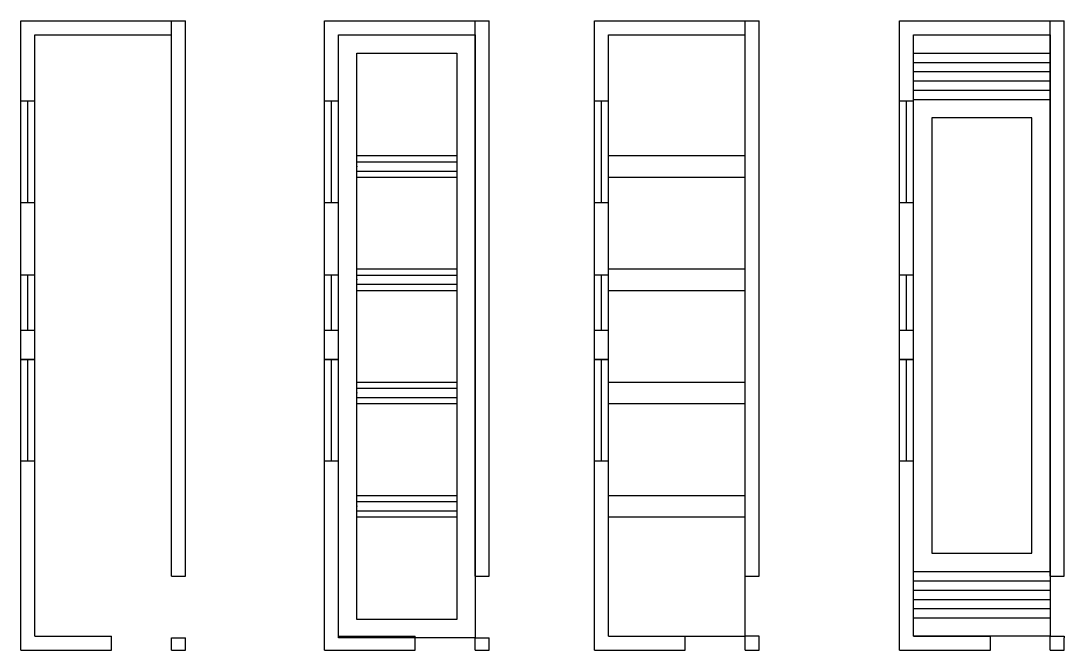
# Model space of a CAD drawing. Header units: millimetres. Extents: x 2844 to 6204, y 184 to 1611.
# Drawn here: x 2844 to 3523, y 413 to 822 of the extents above; entities that cross this region are included whole.
import ezdxf

# ---------------------------------------------------------------- set-up
doc = ezdxf.new("R2010")
doc.units = ezdxf.units.MM
doc.linetypes.add('ACAD_ISO03W100', pattern=[30, 12, -18])
doc.layers.get('0').update_dxf_attribs({"linetype": 'ACAD_ISO03W100'})

msp = doc.modelspace()

# ---------------------------------------------------------------- linework, layer by layer
at = {"linetype": 'ByBlock'}
for p, q in [((2844.374, 412.539), (2844.374, 821.539)), ((2844.374, 821.539), (2951.374, 821.539)), ((2942.374, 460.539), (2942.374, 821.539)), ((2951.374, 460.539), (2951.374, 821.539)), ((3041.952, 821.539), (3148.952, 821.539)), ((3041.952, 412.539), (3041.952, 821.539)), ((3139.952, 460.539), (3139.952, 821.539)), ((3148.952, 460.539), (3148.952, 821.539)), ((3217.577, 821.539), (3324.577, 821.539)), ((3217.577, 412.539), (3217.577, 821.539)), ((3315.577, 460.539), (3315.577, 821.539)), ((3324.577, 460.539), (3324.577, 821.539)), ((3416.044, 821.539), (3523.044, 821.539)), ((3416.044, 412.539), (3416.044, 821.539)), ((3514.044, 460.539), (3514.044, 821.539)), ((3523.044, 460.539), (3523.044, 821.539)), ((2853.374, 812.539), (2942.374, 812.539)), ((2853.374, 421.539), (2853.374, 812.539)), ((3050.952, 812.539), (3139.952, 812.539)), ((3050.952, 421.539), (3050.952, 812.539)), ((3226.577, 812.539), (3315.577, 812.539)), ((3226.577, 421.539), (3226.577, 812.539)), ((3425.044, 812.539), (3514.044, 812.539)), ((3425.044, 421.539), (3425.044, 812.539)), ((3425.044, 812.539), (3514.044, 812.539)), ((3425.044, 421.539), (3425.044, 812.539)), ((3514.044, 812.539), (3514.044, 421.539)), ((3062.952, 800.539), (3127.952, 800.539)), ((3062.952, 432.539), (3062.952, 800.539)), ((3127.952, 800.539), (3127.952, 432.539)), ((3425.044, 800.539), (3514.044, 800.539)), ((3425.044, 794.539), (3514.044, 794.539)), ((3425.044, 788.539), (3514.044, 788.539)), ((3425.044, 782.539), (3514.044, 782.539)), ((3425.044, 776.539), (3514.044, 776.539)), ((2844.374, 769.539), (2853.374, 769.539)), ((2848.874, 703.539), (2848.874, 769.539)), ((3041.952, 769.539), (3050.952, 769.539)), ((3046.452, 703.539), (3046.452, 769.539)), ((3217.577, 769.539), (3226.577, 769.539)), ((3222.077, 703.539), (3222.077, 769.539)), ((3416.044, 769.539), (3425.044, 769.539)), ((3420.544, 703.539), (3420.544, 769.539)), ((3425.044, 770.539), (3514.044, 770.539)), ((3062.952, 733.939), (3127.952, 733.939)), ((3226.577, 733.939), (3315.577, 733.939)), ((3062.952, 729.939), (3127.952, 729.939)), ((3062.952, 723.939), (3127.952, 723.939)), ((3062.952, 719.939), (3127.952, 719.939)), ((3226.577, 719.939), (3315.577, 719.939)), ((2844.374, 703.539), (2853.374, 703.539)), ((3041.952, 703.539), (3050.952, 703.539)), ((3217.577, 703.539), (3226.577, 703.539)), ((3416.044, 703.539), (3425.044, 703.539)), ((3062.952, 660.339), (3127.952, 660.339)), ((3226.577, 660.339), (3315.577, 660.339)), ((2844.374, 656.539), (2853.374, 656.539)), ((2848.874, 620.539), (2848.874, 656.539)), ((3041.952, 656.539), (3050.952, 656.539)), ((3046.452, 620.539), (3046.452, 656.539)), ((3062.952, 656.339), (3127.952, 656.339)), ((3217.577, 656.539), (3226.577, 656.539)), ((3222.077, 620.539), (3222.077, 656.539)), ((3416.044, 656.539), (3425.044, 656.539)), ((3420.544, 620.539), (3420.544, 656.539)), ((3062.952, 650.339), (3127.952, 650.339)), ((3062.952, 646.339), (3127.952, 646.339)), ((3062.952, 586.739), (3062.952, 646.339)), ((3226.577, 646.339), (3315.577, 646.339)), ((2844.374, 620.539), (2853.374, 620.539)), ((3041.952, 620.539), (3050.952, 620.539)), ((3217.577, 620.539), (3226.577, 620.539)), ((3416.044, 620.539), (3425.044, 620.539)), ((2844.374, 601.539), (2853.374, 601.539)), ((2853.374, 601.539), (2844.374, 601.539)), ((2848.874, 535.539), (2848.874, 601.539)), ((3041.952, 601.539), (3050.952, 601.539)), ((3050.952, 601.539), (3041.952, 601.539)), ((3046.452, 535.539), (3046.452, 601.539)), ((3217.577, 601.539), (3226.577, 601.539)), ((3226.577, 601.539), (3217.577, 601.539)), ((3222.077, 535.539), (3222.077, 601.539)), ((3416.044, 601.539), (3425.044, 601.539)), ((3425.044, 601.539), (3416.044, 601.539)), ((3420.544, 535.539), (3420.544, 601.539)), ((3062.952, 586.739), (3127.952, 586.739)), ((3226.577, 586.739), (3315.577, 586.739)), ((3062.952, 582.739), (3127.952, 582.739)), ((3062.952, 576.739), (3127.952, 576.739)), ((3062.952, 572.739), (3127.952, 572.739)), ((3226.577, 572.739), (3315.577, 572.739)), ((2844.374, 535.539), (2853.374, 535.539)), ((3041.952, 535.539), (3050.952, 535.539)), ((3217.577, 535.539), (3226.577, 535.539)), ((3416.044, 535.539), (3425.044, 535.539)), ((3062.952, 513.139), (3127.952, 513.139)), ((3062.952, 509.139), (3127.952, 509.139)), ((3226.577, 513.139), (3315.577, 513.139)), ((3062.952, 503.139), (3127.952, 503.139)), ((3062.952, 499.139), (3127.952, 499.139)), ((3062.952, 499.139), (3127.952, 499.139)), ((3226.577, 499.139), (3315.577, 499.139)), ((3425.044, 463.539), (3514.044, 463.539)), ((2942.374, 460.539), (2951.374, 460.539)), ((3139.952, 460.539), (3148.952, 460.539)), ((3315.577, 460.539), (3324.577, 460.539)), ((3315.577, 421.539), (3315.577, 460.539)), ((3425.044, 457.539), (3514.044, 457.539)), ((3514.044, 460.539), (3523.044, 460.539)), ((3425.044, 451.539), (3514.044, 451.539)), ((3425.044, 445.539), (3514.044, 445.539)), ((3425.044, 439.539), (3514.044, 439.539)), ((3127.952, 432.539), (3062.952, 432.539)), ((3425.044, 433.539), (3514.044, 433.539)), ((2853.374, 421.539), (2903.374, 421.539)), ((2903.374, 412.539), (2903.374, 421.539)), ((3050.952, 421.539), (3100.952, 421.539)), ((3100.952, 412.539), (3100.952, 421.539)), ((3226.577, 421.539), (3276.577, 421.539)), ((3276.577, 412.539), (3276.577, 421.539)), ((3276.577, 421.539), (3315.577, 421.539)), ((3315.577, 412.539), (3315.577, 421.539)), ((3324.577, 421.539), (3315.577, 421.539)), ((3324.577, 412.539), (3324.577, 421.539)), ((3425.044, 421.539), (3475.044, 421.539)), ((3514.044, 421.539), (3425.044, 421.539)), ((3475.044, 412.539), (3475.044, 421.539)), ((3514.044, 412.539), (3514.044, 421.539)), ((3514.044, 421.539), (3523.044, 421.539)), ((3523.044, 421.539), (3523.044, 420.539)), ((2942.374, 412.539), (2942.374, 420.539)), ((2942.374, 420.539), (2951.374, 420.539)), ((2951.374, 412.539), (2951.374, 420.539)), ((3139.952, 420.539), (3148.952, 420.539)), ((3139.952, 412.539), (3139.952, 420.539)), ((3148.952, 412.539), (3148.952, 420.539)), ((3523.044, 412.539), (3523.044, 420.539)), ((2844.374, 412.539), (2903.374, 412.539)), ((2942.374, 412.539), (2951.374, 412.539)), ((3041.952, 412.539), (3100.952, 412.539)), ((3139.952, 412.539), (3148.952, 412.539)), ((3217.577, 412.539), (3276.577, 412.539)), ((3315.577, 412.539), (3324.577, 412.539)), ((3416.044, 412.539), (3475.044, 412.539)), ((3514.044, 412.539), (3523.044, 412.539))]:
    msp.add_line(p, q, dxfattribs=at)
for points in [[(3050.952, 812.539), (3139.952, 812.539), (3139.952, 420.539), (3050.952, 420.539)], [(3502.044, 758.539), (3437.044, 758.539), (3437.044, 475.539), (3502.044, 475.539)]]:
    msp.add_lwpolyline(points, close=True, dxfattribs=at)
for p in [(3062.952, 726.939), (3062.952, 653.339), (3062.952, 579.739), (3062.952, 506.139)]:
    msp.add_point(p, dxfattribs=at)

doc.saveas('drawing.dxf')
